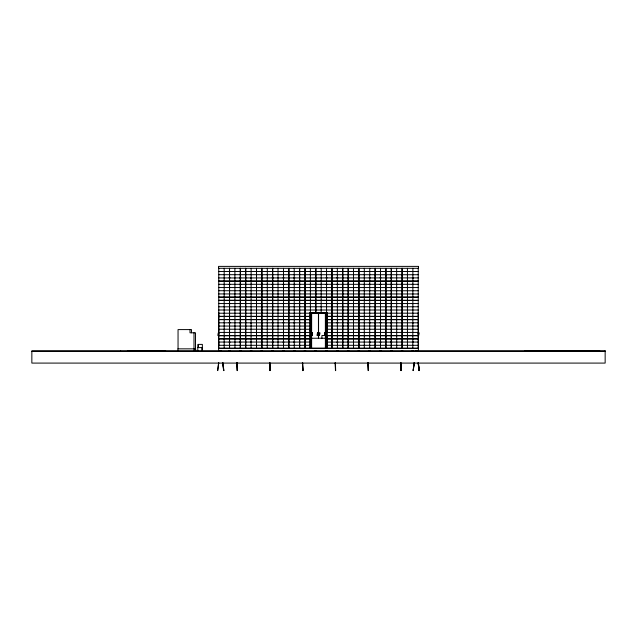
<?xml version="1.0" encoding="UTF-8"?>
<svg xmlns="http://www.w3.org/2000/svg" width="637" height="637" viewBox="0 0 637 637"><rect width="100%" height="100%" fill="white"/><g stroke="black" fill="none" stroke-linecap="round" stroke-linejoin="round"><path stroke-width="0.96" d="M217.615 370.583L218.602 362.779M217.758 370.607L218.754 362.795M414.368 362.819L413.126 370.591L414.114 362.779M413.23 370.607L414.217 362.795M237.386 370.607L237.131 362.779M269.785 362.779L270.04 370.583M302.392 362.803L302.909 370.607L302.694 362.795M335.667 370.607L335.412 362.779M368.059 362.779L368.321 370.583M401.191 370.607L400.928 362.779M223.619 370.615L222.632 362.819M419.385 370.583L418.398 362.779M218.786 271.521L418.214 271.481M218.786 274.69L418.214 274.73M218.786 277.939L418.214 277.899M218.786 281.1L418.214 281.1M218.786 281.148L418.214 281.148M218.786 284.309L418.214 284.309M218.786 287.558L418.214 287.558M218.786 290.727L418.214 290.767M218.786 293.936L418.214 293.976M218.786 297.145L418.214 297.145M218.786 297.184L418.214 297.184M228.994 303.618L230.084 303.618M239.775 303.618L240.866 303.618M250.556 303.618L251.647 303.618M261.337 303.618L262.436 303.618M272.126 303.618L273.217 303.618M282.908 303.618L283.998 303.618M293.689 303.618L294.78 303.618M304.478 303.618L305.569 303.618M315.259 303.618L316.35 303.618M326.04 303.618L327.131 303.618M336.822 303.618L337.921 303.618M347.611 303.618L348.702 303.618M358.392 303.618L359.483 303.618M369.173 303.618L370.264 303.618M379.963 303.618L381.053 303.618M390.744 303.618L391.835 303.618M401.525 303.618L402.616 303.618M412.306 303.618L413.405 303.618M218.786 303.554L418.214 303.554M218.786 306.803L418.214 306.763M218.786 310.012L418.214 310.012M218.762 312.656L218.618 350.804M418.238 312.656L418.35 348.487L218.65 348.487M218.786 313.221L418.214 313.181M309.733 313.34L327.267 313.34M310.418 313.444L326.582 313.444M218.754 315.657L218.794 317.298M310.561 315.657L310.291 317.298M218.786 322.808L310.378 322.808M326.622 322.808L418.214 322.808M218.786 326.056L310.378 326.056M326.622 326.009L418.214 326.009M218.786 329.218L310.378 329.257M326.622 329.257L418.214 329.257M218.754 329.377L218.794 331.017M218.786 332.426L310.378 332.466M326.622 332.466L418.214 332.426M310.498 332.793L310.498 335.516M324.711 332.793L324.958 335.516L324.918 332.793M326.502 332.793L326.502 335.516M218.387 333.063L218.961 333.063M310.745 333.063L311.342 333.063L310.745 333.334M311.477 333.063L312.074 333.063M324.926 333.063L325.523 333.063M326.255 333.063L325.658 333.063L326.255 333.334M418.039 333.063L418.613 333.063M218.387 333.334L218.961 333.334M311.477 333.334L312.074 333.334M324.926 333.334L325.523 333.334M418.039 333.334L418.613 333.334M218.387 334.974L218.961 334.974M310.745 334.974L311.342 334.974L310.745 335.245M311.477 334.974L312.074 334.974M324.926 334.974L325.523 334.974M326.255 334.974L325.658 334.974L326.255 335.245M418.039 334.974L418.613 334.974M218.387 335.245L218.961 335.245M311.477 335.245L312.074 335.245M324.926 335.245L325.523 335.245M418.039 335.245L418.613 335.245M326.009 335.516L321.916 335.516L321.916 338.247M218.786 335.635L310.378 335.635M326.622 335.635L418.214 335.635M218.786 335.675L310.378 335.675M326.622 335.675L418.214 335.675M311.573 338.247L326.009 338.247M218.786 338.844L310.378 338.844M326.622 338.844L418.214 338.844M218.786 338.884L310.378 338.884M326.622 338.884L418.214 338.884M218.786 342.053L310.378 342.053M326.622 342.093L418.214 342.053M218.754 343.024L218.794 344.665M310.561 343.024L310.291 344.665M218.786 345.302L310.378 345.302M326.622 345.302L418.214 345.302M218.618 348.081L418.382 348.081L418.382 350.804M127.4 350.756L165.62 350.756M524.617 350.756L599.688 350.756M31.85 351.353L605.15 351.353M418.246 362.795L419.242 370.607M222.886 362.779L223.874 370.591M222.783 362.795L223.77 370.607M400.824 362.779L401.079 370.615M400.713 362.787L400.976 370.615M368.17 362.779L368.425 370.607M367.955 362.787L368.218 370.615M335.301 362.779L335.564 370.615M335.197 362.787L335.46 370.615M302.543 362.779L302.806 370.615M302.44 362.787L302.694 370.615M269.889 362.779L270.152 370.607M269.674 362.787L269.937 370.615M237.02 362.779L237.282 370.615M236.916 362.787L237.179 370.615M418.286 350.804L418.286 351.353M418.246 268.296L418.238 348.487M416.917 350.804L416.917 351.353M415.555 350.804L415.555 351.353M413.501 350.804L413.501 351.353M413.405 277.875L412.306 277.875M413.405 284.373L412.306 284.373M413.405 322.863L412.306 322.863M413.405 342.109L412.306 342.109M412.887 268.312L412.824 348.463M412.139 350.804L412.139 351.353M407.433 268.312L407.433 348.463M402.616 277.875L401.525 277.875M402.616 284.373L401.525 284.373M402.616 322.863L401.525 322.863M402.616 342.109L401.525 342.109M402.719 350.804L402.719 351.353M402.106 268.312L402.106 348.463M402.035 268.312L402.035 348.463M401.358 350.804L401.358 351.353M396.644 268.312L396.716 348.463M391.938 350.804L391.938 351.353M391.835 277.875L390.744 277.875M391.835 284.373L390.744 284.373M391.835 322.863L390.744 322.863M391.835 342.109L390.744 342.109M391.325 268.312L391.325 348.463M391.253 268.312L391.253 348.463M390.569 350.804L390.569 351.353M381.157 350.804L381.157 351.353M381.053 277.875L379.963 277.875M381.053 284.373L379.963 284.373M381.053 322.863L379.963 322.863M381.053 342.109L379.963 342.109M380.472 268.312L380.536 348.463M379.787 350.804L379.787 351.353M375.145 268.312L375.145 348.463M375.082 268.312L375.082 348.463M370.368 350.804L370.368 351.353M370.264 277.875L369.173 277.875M370.264 284.373L369.173 284.373M370.264 322.863L369.173 322.863M370.264 342.109L369.173 342.109M369.755 268.312L369.691 348.463M369.006 350.804L369.006 351.353M364.292 268.312L364.292 348.463M359.483 277.875L358.392 277.875M359.483 284.373L358.392 284.373M359.483 322.863L358.392 322.863M359.483 342.109L358.392 342.109M359.587 350.804L359.587 351.353M358.973 268.312L358.973 348.463M358.902 268.312L358.902 348.463M358.225 350.804L358.225 351.353M353.511 268.312L353.511 348.463M348.805 350.804L348.805 351.353M348.702 277.875L347.611 277.875M348.702 284.373L347.611 284.373M348.702 322.863L347.611 322.863M348.702 342.109L347.611 342.109M347.436 350.804L347.436 351.353M342.794 268.312L342.794 348.463M342.73 268.312L342.73 348.463M338.016 350.804L338.016 351.353M337.921 277.875L336.822 277.875M337.921 284.373L336.822 284.373M337.921 322.863L336.822 322.863M337.921 342.109L336.822 342.109M337.339 268.312L337.403 348.463M336.655 350.804L336.655 351.353M332.012 268.312L332.012 348.463M331.949 268.312L331.949 348.463M327.267 348.487L327.267 312.656L309.733 312.656L309.733 348.487M327.235 350.804L327.235 351.353M327.131 277.875L326.04 277.875M327.131 284.373L326.04 284.373M326.693 312.847L326.693 332.649M326.725 335.548L326.693 348.487M326.55 268.312L326.582 348.487M326.534 313.253L326.47 348.487M326.367 313.253L326.367 313.746M326.367 347.587L326.367 348.081M325.873 350.804L325.873 351.353M325.531 313.253L325.531 348.081M325.372 313.253L325.372 348.081M321.231 268.312L321.159 313.181M318.556 313.253L318.556 338.406M318.444 313.253L318.444 338.406M316.35 277.875L315.259 277.875M316.35 284.373L315.259 284.373M316.454 350.804L316.454 351.353M315.084 350.804L315.084 351.353M311.628 313.253L311.628 348.081M311.469 313.253L311.469 348.081M310.633 313.253L310.633 313.746M310.745 332.793L310.745 335.516M310.633 347.587L310.633 348.081M310.53 313.34L310.53 348.487M310.378 268.312L310.418 348.487M310.275 329.13L310.323 331.017M305.672 350.804L305.672 351.353M305.569 277.875L304.478 277.875M305.569 284.373L304.478 284.373M305.569 322.863L304.478 322.863M305.569 342.109L304.478 342.109M305.051 268.312L305.051 348.463M304.988 268.312L304.988 348.463M304.303 350.804L304.303 351.353M299.661 268.312L299.661 348.463M299.597 268.312L299.597 348.463M294.883 350.804L294.883 351.353M294.78 277.875L293.689 277.875M294.78 284.373L293.689 284.373M294.78 322.863L293.689 322.863M294.78 342.109L293.689 342.109M294.206 268.312L294.27 348.463M293.522 350.804L293.522 351.353M284.102 350.804L284.102 351.353M283.998 277.875L282.908 277.875M283.998 284.373L282.908 284.373M283.998 322.863L282.908 322.863M283.998 342.109L282.908 342.109M283.489 268.312L283.489 348.463M282.74 350.804L282.74 351.353M278.027 268.312L278.027 348.463M273.217 277.875L272.126 277.875M273.217 284.373L272.126 284.373M273.217 322.863L272.126 322.863M273.217 342.109L272.126 342.109M273.321 350.804L273.321 351.353M272.708 268.312L272.708 348.463M272.636 268.312L272.636 348.463M271.951 350.804L271.951 351.353M267.309 268.312L267.245 348.463M262.532 350.804L262.532 351.353M262.436 277.875L261.337 277.875M262.436 284.373L261.337 284.373M262.436 322.863L261.337 322.863M262.436 342.109L261.337 342.109M261.918 268.312L261.918 348.463M261.855 268.312L261.855 348.463M261.17 350.804L261.17 351.353M251.75 350.804L251.75 351.353M251.647 277.875L250.556 277.875M251.647 284.373L250.556 284.373M251.647 322.863L250.556 322.863M251.647 342.109L250.556 342.109M251.137 268.312L251.066 348.463M250.389 350.804L250.389 351.353M245.747 268.312L245.747 348.463M245.675 268.312L245.675 348.463M240.969 350.804L240.969 351.353M240.866 277.875L239.775 277.875M240.866 284.373L239.775 284.373M240.866 322.863L239.775 322.863M240.866 342.109L239.775 342.109M240.356 268.312L240.356 348.463M240.284 268.312L240.284 348.463M239.6 350.804L239.6 351.353M234.894 268.312L234.965 348.463M230.084 277.875L228.994 277.875M230.084 284.373L228.994 284.373M230.084 322.863L228.994 322.863M230.084 342.109L228.994 342.109M230.188 350.804L230.188 351.353M229.567 268.312L229.567 348.463M229.503 268.312L229.503 348.463M228.818 350.804L228.818 351.353M224.176 268.312L224.176 348.463M221.445 350.804L221.445 351.353M220.083 350.804L220.083 351.353M218.754 268.296L218.762 348.487M218.714 350.804L218.714 351.353M202.526 350.804L202.526 347.603L197.788 347.603L197.788 350.804M202.359 347.603L202.359 344.394L197.964 344.394L197.964 347.603M201.778 347.603L201.778 350.804M198.338 344.394L198.338 347.603M195.647 350.804L195.647 348.845L177.906 348.845L177.906 350.804M195.503 348.845L195.503 332.801L190.009 332.801L190.009 329.592M194.126 348.845L194.126 350.804M193.998 332.801L193.998 348.845M191.514 332.801L191.514 329.592L178.049 329.592L178.049 348.845M120.576 350.804L120.576 351.353M419.13 370.607L418.103 362.819L419.13 370.615M418.453 266.385L218.547 266.385L218.547 268.296L418.453 268.296L418.453 266.385M418.214 300.353L218.786 300.353L418.214 300.393M310.378 316.39L218.786 316.39L310.378 316.43M418.214 316.39L326.622 316.39L418.214 316.43M310.378 319.599L218.786 319.599L310.378 319.639M418.214 319.599L326.622 319.599L418.214 319.639M218.387 332.793L218.141 335.516L218.387 332.793M312.321 332.793L312.082 335.516L312.289 332.793M317.489 332.793L317.218 335.516L317.489 332.793M319.782 332.793L319.511 335.516L319.782 332.793M418.859 332.793L418.613 335.516L418.859 332.793M605.15 350.804L31.85 350.804L31.85 363.09L605.15 363.09L605.15 350.804M385.934 348.463L385.934 268.312L385.863 348.463M348.192 348.463L348.192 268.312L348.12 348.463M315.841 313.181L315.841 268.312L315.769 313.181M288.88 348.463L288.88 268.312L288.808 348.463M256.528 348.463L256.528 268.312L256.464 348.463"/></g></svg>
